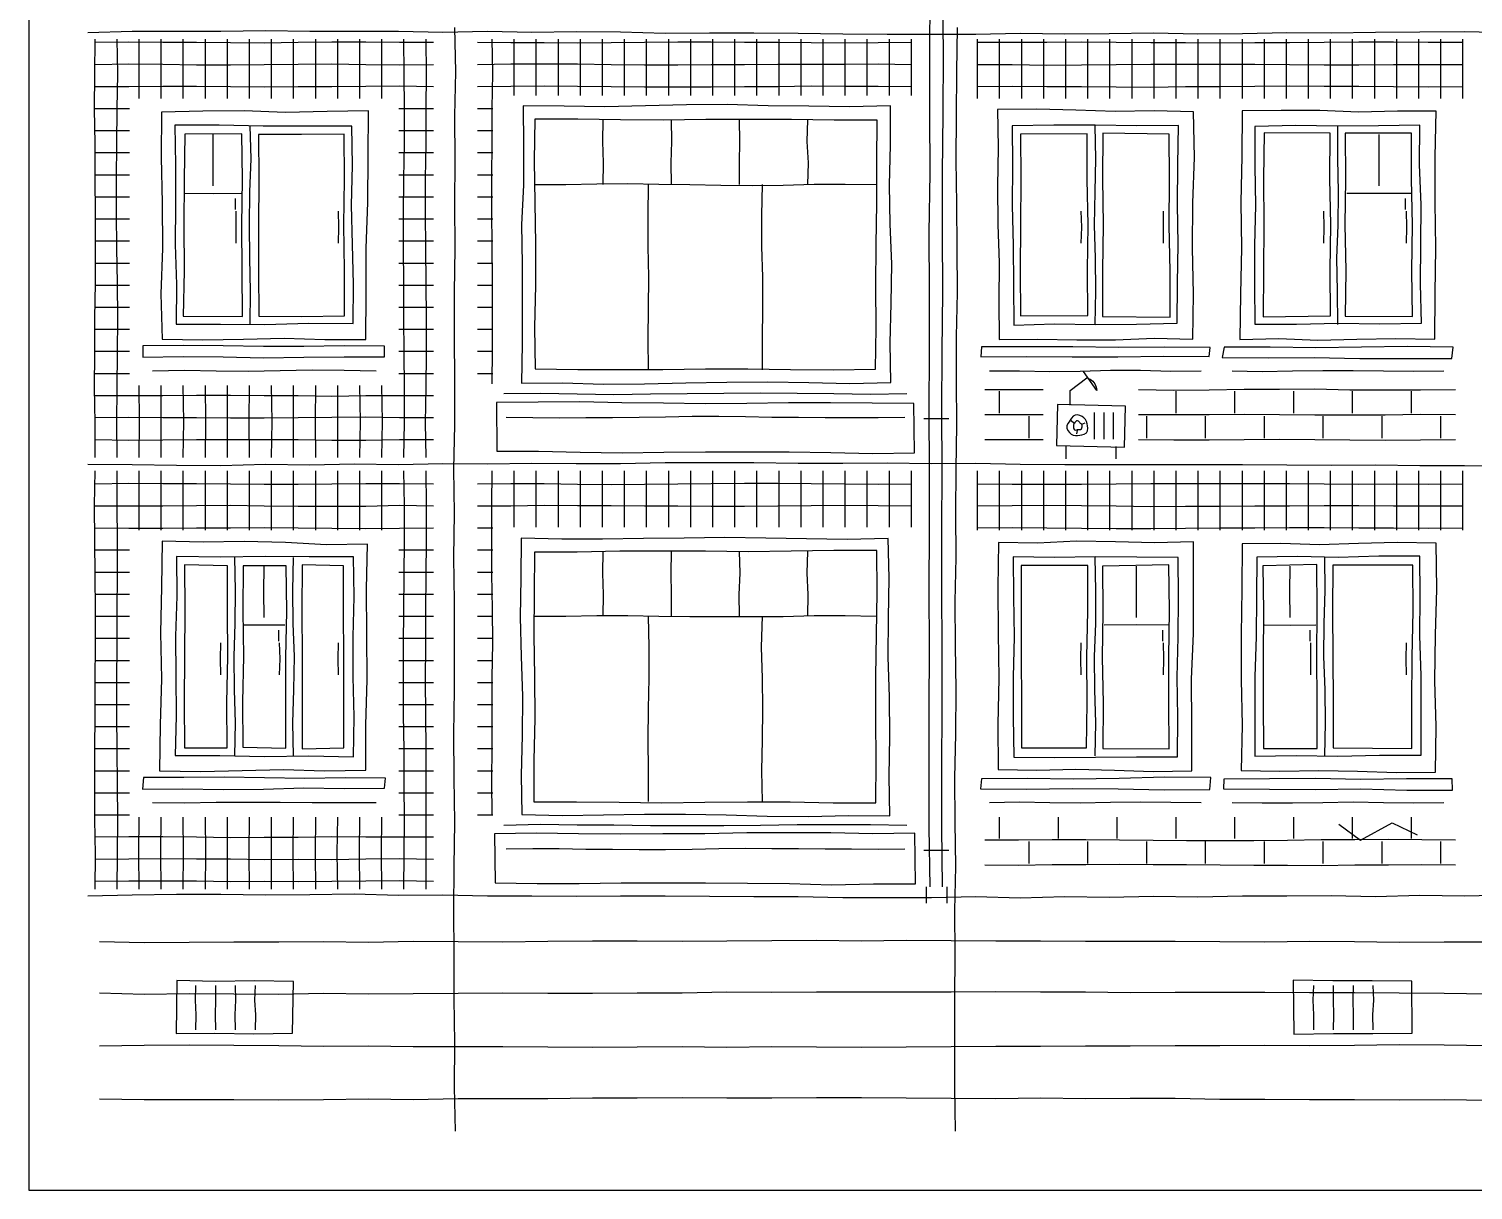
# Model space of a CAD drawing. Header units: millimetres. Extents: x 0 to 165, y 0 to 320.
# Drawn here: x 0 to 98.2, y 0 to 78.9 of the extents above; entities that cross this region are included whole.
import ezdxf

# ---------------------------------------------------------------- set-up
doc = ezdxf.new("R2010")
doc.units = ezdxf.units.MM
for name, color, linetype, true_color in [('01_KARKAS', 1, 'Continuous', 0xd62728), ('02_PROYOMY', 5, 'Continuous', 0x1f5fd6), ('03_BALKONY', 3, 'Continuous', 0x2ca02c), ('04_KLADKA', 32, 'Continuous', 0x8c5a2b), ('05_KONDICIONERY', 6, 'Continuous', 0xc512c5), ('06_VODOSTOK', 4, 'Continuous', 0x0f9aa0), ('07_TSEKOL', 30, 'Continuous', 0xe68a00)]:
    doc.layers.add(name, color=color, linetype=linetype, true_color=true_color)

msp = doc.modelspace()

# ---------------------------------------------------------------- linework, layer by layer
at = {"layer": '01_KARKAS'}
for points in [[(0, 81.509), (0, 78.491), (0, 75.472), (0, 72.453), (0, 69.434), (0, 66.415), (0, 63.396), (0, 60.377), (0, 57.358), (0, 54.34), (0, 51.321), (0, 48.302), (0, 45.283), (0, 42.264), (0, 39.245), (0, 36.226), (0, 33.208), (0, 30.189), (0, 27.17), (0, 24.151), (0, 21.132), (0, 18.113), (0, 15.094), (0, 12.075), (0, 9.057), (0, 6.038), (0, 3.019), (0, 0)], [(4, 78.667), (7.019, 78.75), (10.038, 78.757), (13.058, 78.765), (16.077, 78.804), (19.096, 78.748), (22.115, 78.766), (25.135, 78.752), (28.154, 78.687), (31.173, 78.758), (34.192, 78.689), (37.212, 78.726), (40.231, 78.701), (43.25, 78.629), (46.269, 78.642), (49.288, 78.633), (52.308, 78.626), (55.327, 78.571), (58.346, 78.555), (61.365, 78.55), (64.385, 78.563), (67.404, 78.621), (70.423, 78.571), (73.442, 78.599), (76.462, 78.641), (79.481, 78.57), (82.5, 78.606), (85.519, 78.675), (88.538, 78.633), (91.558, 78.69), (94.577, 78.707), (97.596, 78.742), (100.615, 78.671)], [(29, 4), (28.926, 7), (28.969, 10), (28.912, 13), (28.918, 16), (28.901, 19), (28.912, 22), (28.952, 25), (28.907, 28), (28.9, 31), (28.943, 34), (28.93, 37), (28.946, 40), (28.895, 43), (28.93, 46), (28.89, 49), (28.96, 52), (28.948, 55), (28.94, 58), (28.938, 61), (28.976, 64), (28.967, 67), (28.979, 70), (28.957, 73), (29.017, 76), (28.955, 79)], [(63, 4), (62.945, 7), (62.948, 10), (62.947, 13), (62.974, 16), (62.962, 19), (63.019, 22), (62.973, 25), (62.955, 28), (63.012, 31), (63.054, 34), (62.991, 37), (62.985, 40), (63.052, 43), (63.018, 46), (63.043, 49), (63.084, 52), (63.072, 55), (63.06, 58), (63.123, 61), (63.108, 64), (63.1, 67), (63.047, 70), (63.068, 73), (63.081, 76), (63.133, 79)], [(4, 49.333), (7.019, 49.302), (10.038, 49.27), (13.058, 49.245), (16.077, 49.327), (19.096, 49.293), (22.115, 49.362), (25.135, 49.319), (28.154, 49.379), (31.173, 49.346), (34.192, 49.408), (37.212, 49.383), (40.231, 49.374), (43.25, 49.456), (46.269, 49.449), (49.288, 49.438), (52.308, 49.405), (55.327, 49.404), (58.346, 49.411), (61.365, 49.366), (64.385, 49.397), (67.404, 49.326), (70.423, 49.315), (73.442, 49.312), (76.462, 49.316), (79.481, 49.309), (82.5, 49.306), (85.519, 49.279), (88.538, 49.254), (91.558, 49.288), (94.577, 49.249), (97.596, 49.242), (100.615, 49.215)], [(4, 20), (7.019, 20.069), (10.038, 20.119), (13.058, 20.104), (16.077, 20.064), (19.096, 20.093), (22.115, 20.125), (25.135, 20.032), (28.154, 20.076), (31.173, 20.004), (34.192, 20.001), (37.212, 19.971), (40.231, 19.999), (43.25, 19.991), (46.269, 19.981), (49.288, 19.955), (52.308, 19.943), (55.327, 19.893), (58.346, 19.893), (61.365, 19.875), (64.385, 19.956), (67.404, 19.87), (70.423, 19.948), (73.442, 19.909), (76.462, 19.965), (79.481, 19.936), (82.5, 19.999), (85.519, 19.994), (88.538, 20.013), (91.558, 19.959), (94.577, 20.037), (97.596, 19.989), (100.615, 20.06)], [(0, 0), (3, 0), (6, 0), (9, 0), (12, 0), (15, 0), (18, 0), (21, 0), (24, 0), (27, 0), (30, 0), (33, 0), (36, 0), (39, 0), (42, 0), (45, 0), (48, 0), (51, 0), (54, 0), (57, 0), (60, 0), (63, 0), (66, 0), (69, 0), (72, 0), (75, 0), (78, 0), (81, 0), (84, 0), (87, 0), (90, 0), (93, 0), (96, 0), (99, 0)]]:
    msp.add_lwpolyline(points, dxfattribs=at)
at = {"layer": '02_PROYOMY'}
for points in [[(9.011, 73.255), (8.99, 70.168), (9.057, 67.082), (9.09, 63.996), (8.979, 60.909), (9.058, 57.823)], [(23.083, 73.334), (20.269, 73.307), (17.455, 73.224), (14.64, 73.34), (11.825, 73.318), (9.011, 73.255)], [(22.901, 57.793), (22.939, 60.901), (22.924, 64.01), (23.045, 67.117), (23.065, 70.226), (23.083, 73.334)], [(79.172, 73.269), (76.51, 73.338), (73.846, 73.298), (71.184, 73.384), (68.522, 73.448), (65.859, 73.439)], [(65.859, 73.439), (65.898, 70.832), (65.864, 68.224), (65.886, 65.617), (65.959, 63.01), (65.937, 60.402), (65.969, 57.795)], [(79.141, 57.82), (79.179, 60.91), (79.105, 64), (79.134, 67.09), (79.241, 70.18), (79.172, 73.269)], [(82.497, 73.346), (82.472, 70.237), (82.394, 67.128), (82.45, 64.018), (82.385, 60.909), (82.327, 57.8)], [(95.68, 73.311), (93.044, 73.329), (90.407, 73.257), (87.77, 73.364), (85.134, 73.36), (82.497, 73.346)], [(95.587, 57.833), (95.599, 60.928), (95.654, 64.024), (95.615, 67.12), (95.603, 70.216), (95.68, 73.311)], [(21.946, 72.31), (18.94, 72.297), (15.934, 72.31), (12.929, 72.371), (9.924, 72.366)], [(9.924, 72.366), (9.968, 69.661), (9.974, 66.955), (9.952, 64.249), (10.027, 61.544), (10.021, 58.839)], [(10.592, 71.754), (10.567, 68.661), (10.538, 65.567), (10.555, 62.474), (10.5, 59.381)], [(14.484, 71.777), (10.592, 71.754)], [(12.52, 68.243), (12.529, 69.988), (12.52, 71.733)], [(14.515, 59.359), (14.51, 62.463), (14.486, 65.568), (14.515, 68.672), (14.484, 71.777)], [(15.04, 58.833), (15.066, 61.083), (15.022, 63.333), (14.996, 65.583), (15.033, 67.833), (15.105, 70.083), (15.04, 72.333)], [(15.62, 71.733), (15.637, 68.645), (15.6, 65.556), (15.617, 62.467), (15.625, 59.378)], [(21.43, 71.764), (18.525, 71.745), (15.62, 71.733)], [(21.447, 59.418), (21.452, 62.504), (21.407, 65.591), (21.468, 68.678), (21.43, 71.764)], [(22.043, 58.89), (22.062, 61.574), (22.004, 64.258), (21.937, 66.941), (21.995, 69.626), (21.946, 72.31)], [(66.848, 72.33), (66.865, 69.622), (66.841, 66.913), (66.925, 64.204), (66.943, 61.496), (66.959, 58.787)], [(78.161, 72.351), (75.333, 72.328), (72.504, 72.363), (69.676, 72.371), (66.848, 72.33)], [(67.421, 71.768), (67.431, 68.678), (67.428, 65.588), (67.4, 62.498), (67.422, 59.408)], [(71.945, 71.775), (67.421, 71.768)], [(71.999, 59.426), (71.966, 62.513), (72.014, 65.6), (71.96, 68.687), (71.945, 71.775)], [(72.5, 58.833), (72.533, 61.083), (72.521, 63.333), (72.442, 65.583), (72.5, 67.833), (72.545, 70.083), (72.5, 72.333)], [(73.011, 71.832), (72.997, 68.716), (73.042, 65.599), (72.982, 62.483), (72.993, 59.366)], [(77.523, 71.761), (73.011, 71.832)], [(77.603, 59.33), (77.602, 62.438), (77.532, 65.545), (77.545, 68.653), (77.523, 71.761)], [(78.079, 58.911), (78.09, 61.599), (78.136, 64.287), (78.092, 66.975), (78.106, 69.663), (78.161, 72.351)], [(83.34, 72.274), (83.354, 69.587), (83.39, 66.9), (83.337, 64.213), (83.33, 61.526), (83.347, 58.839)], [(94.565, 72.363), (91.759, 72.327), (88.953, 72.304), (86.146, 72.336), (83.34, 72.274)], [(83.974, 71.839), (83.946, 68.716), (83.971, 65.592), (83.928, 62.468), (83.915, 59.344)], [(88.477, 71.821), (83.974, 71.839)], [(88.492, 59.404), (88.481, 62.508), (88.523, 65.613), (88.442, 68.717), (88.477, 71.821)], [(89, 58.833), (88.962, 61.083), (88.933, 63.333), (89.025, 65.583), (89.034, 67.833), (89.002, 70.083), (89, 72.333)], [(89.497, 71.819), (89.517, 68.71), (89.466, 65.601), (89.535, 62.492), (89.499, 59.383)], [(93.998, 71.816), (89.497, 71.819)], [(91.8, 68.243), (91.8, 69.988), (91.8, 71.733)], [(94.075, 59.358), (94.032, 62.473), (94.079, 65.588), (94.006, 68.702), (93.998, 71.816)], [(94.68, 58.905), (94.607, 61.596), (94.637, 64.288), (94.652, 66.98), (94.546, 69.671), (94.565, 72.363)], [(10.6, 67.743), (12.52, 67.736), (14.44, 67.743)], [(14.04, 66.643), (14.04, 67.393)], [(89.6, 67.743), (91.8, 67.74), (94, 67.743)], [(93.6, 66.643), (93.6, 67.393)], [(14.09, 64.343), (14.102, 65.428), (14.09, 66.513)], [(21.05, 64.343), (21.072, 65.428), (21.05, 66.513)], [(71.55, 64.343), (71.587, 65.428), (71.55, 66.513)], [(77.15, 64.343), (77.148, 65.428), (77.15, 66.513)], [(88.05, 64.343), (88.053, 65.428), (88.05, 66.513)], [(93.65, 64.343), (93.678, 65.428), (93.65, 66.513)], [(10.021, 58.839), (13.027, 58.852), (16.032, 58.82), (19.037, 58.924), (22.043, 58.89)], [(10.5, 59.381), (14.515, 59.359)], [(15.625, 59.378), (18.536, 59.369), (21.447, 59.418)], [(67.422, 59.408), (71.999, 59.426)], [(72.993, 59.366), (77.603, 59.33)], [(83.915, 59.344), (88.492, 59.404)], [(89.499, 59.383), (94.075, 59.358)], [(66.959, 58.787), (69.739, 58.869), (72.519, 58.83), (75.3, 58.846), (78.079, 58.911)], [(83.347, 58.839), (86.18, 58.856), (89.013, 58.91), (91.847, 58.864), (94.68, 58.905)], [(7.744, 57.383), (7.741, 56.601)], [(24.172, 57.348), (21.434, 57.383), (18.696, 57.337), (15.958, 57.329), (13.22, 57.382), (10.482, 57.394), (7.744, 57.383)], [(9.058, 57.823), (11.826, 57.774), (14.595, 57.815), (17.364, 57.885), (20.132, 57.796), (22.901, 57.793)], [(24.178, 56.615), (24.172, 57.348)], [(64.761, 57.299), (64.73, 56.621)], [(80.305, 57.268), (77.196, 57.272), (74.087, 57.256), (70.978, 57.294), (67.869, 57.31), (64.761, 57.299)], [(65.969, 57.795), (68.604, 57.824), (71.238, 57.771), (73.872, 57.791), (76.506, 57.893), (79.141, 57.82)], [(80.253, 56.64), (80.305, 57.268)], [(81.27, 57.283), (81.135, 56.579)], [(96.824, 57.291), (93.713, 57.33), (90.602, 57.293), (87.491, 57.24), (84.381, 57.284), (81.27, 57.283)], [(82.327, 57.8), (84.979, 57.869), (87.631, 57.756), (90.283, 57.816), (92.935, 57.877), (95.587, 57.833)], [(96.733, 56.522), (96.824, 57.291)], [(7.741, 56.601), (10.481, 56.642), (13.22, 56.627), (15.96, 56.566), (18.699, 56.609), (21.439, 56.636), (24.178, 56.615)], [(64.73, 56.621), (67.834, 56.642), (70.939, 56.63), (74.043, 56.615), (77.148, 56.667), (80.253, 56.64)], [(81.135, 56.579), (84.255, 56.568), (87.374, 56.576), (90.494, 56.501), (93.614, 56.515), (96.733, 56.522)], [(8.4, 55.683), (10.571, 55.728), (12.743, 55.663), (14.914, 55.659), (17.086, 55.698), (19.257, 55.739), (21.429, 55.708), (23.6, 55.683)], [(65.3, 55.683), (67.357, 55.667), (69.414, 55.638), (71.471, 55.662), (73.529, 55.716), (75.586, 55.717), (77.643, 55.652), (79.7, 55.683)], [(81.8, 55.683), (83.857, 55.635), (85.914, 55.666), (87.971, 55.695), (90.029, 55.707), (92.086, 55.667), (94.143, 55.648), (96.2, 55.683)], [(9.054, 44.098), (9.012, 40.979), (8.946, 37.86), (9.006, 34.739), (8.935, 31.621), (8.89, 28.501)], [(23.028, 43.902), (20.232, 43.861), (17.439, 44.019), (14.644, 44.067), (11.848, 44.025), (9.054, 44.098)], [(22.908, 28.535), (22.919, 31.609), (22.998, 34.682), (22.974, 37.755), (22.957, 40.829), (23.028, 43.902)], [(65.912, 44.006), (65.868, 40.922), (65.899, 37.839), (65.938, 34.755), (65.881, 31.672), (65.907, 28.588)], [(79.169, 44.055), (76.518, 43.979), (73.866, 44.05), (71.215, 44.093), (68.564, 43.973), (65.912, 44.006)], [(79.064, 28.5), (79.061, 31.611), (79.048, 34.722), (79.172, 37.833), (79.176, 40.944), (79.169, 44.055)], [(82.481, 43.923), (82.476, 40.842), (82.41, 37.762), (82.424, 34.681), (82.485, 31.6), (82.412, 28.52)], [(95.668, 43.953), (93.03, 44.016), (90.393, 43.936), (87.756, 43.857), (85.118, 43.939), (82.481, 43.923)], [(95.621, 28.393), (95.673, 31.505), (95.576, 34.617), (95.643, 37.729), (95.727, 40.841), (95.668, 43.953)], [(10.034, 43.062), (10.054, 40.355), (9.966, 37.648), (9.981, 34.942), (10.024, 32.235), (9.956, 29.528)], [(22.075, 43.027), (19.065, 43.041), (16.055, 43.061), (13.044, 43.019), (10.034, 43.062)], [(10.591, 42.488), (10.603, 39.383), (10.578, 36.277), (10.56, 33.172), (10.586, 30.066)], [(13.499, 42.426), (10.591, 42.488)], [(13.479, 30.045), (13.459, 33.14), (13.528, 36.235), (13.495, 39.331), (13.499, 42.426)], [(14, 29.5), (14.048, 31.75), (13.981, 34), (13.962, 36.25), (14.029, 38.5), (14.041, 40.75), (14, 43)], [(14.576, 42.418), (14.543, 39.337), (14.595, 36.256), (14.525, 33.175), (14.536, 30.094)], [(17.499, 42.417), (14.576, 42.418)], [(16, 38.91), (15.984, 40.655), (16, 42.4)], [(17.469, 30.029), (17.471, 33.126), (17.465, 36.223), (17.533, 39.32), (17.499, 42.417)], [(18, 29.5), (17.939, 31.75), (18.004, 34), (18.061, 36.25), (17.979, 38.5), (17.936, 40.75), (18, 43)], [(18.57, 42.493), (18.551, 39.368), (18.59, 36.244), (18.577, 33.119), (18.588, 29.994)], [(21.398, 42.413), (18.57, 42.493)], [(21.415, 30.044), (21.418, 33.137), (21.422, 36.229), (21.379, 39.321), (21.398, 42.413)], [(22.069, 29.452), (22.124, 32.167), (22.047, 34.882), (22.037, 37.597), (22.109, 40.312), (22.075, 43.027)], [(66.917, 43.023), (66.938, 40.305), (66.982, 37.587), (66.916, 34.868), (66.923, 32.15), (66.956, 29.431)], [(78.13, 42.997), (75.327, 43.012), (72.524, 43.029), (69.72, 42.987), (66.917, 43.023)], [(72.002, 42.441), (67.452, 42.436)], [(67.452, 42.436), (67.455, 39.342), (67.461, 36.248), (67.493, 33.153), (67.484, 30.059)], [(71.914, 30.047), (71.958, 33.146), (71.936, 36.244), (71.995, 39.343), (72.002, 42.441)], [(72.5, 29.5), (72.537, 31.75), (72.466, 34), (72.439, 36.25), (72.539, 38.5), (72.538, 40.75), (72.5, 43)], [(72.999, 42.393), (73.021, 39.295), (72.979, 36.196), (73.032, 33.098), (73.017, 29.999)], [(77.506, 42.484), (72.999, 42.393)], [(75.3, 38.91), (75.311, 40.655), (75.3, 42.4)], [(77.524, 29.99), (77.503, 33.114), (77.503, 36.237), (77.547, 39.361), (77.506, 42.484)], [(78.082, 29.433), (78.105, 32.146), (78.068, 34.858), (78.146, 37.571), (78.158, 40.284), (78.13, 42.997)], [(83.477, 43.018), (83.465, 40.311), (83.444, 37.606), (83.357, 34.9), (83.355, 32.194), (83.34, 29.488)], [(94.559, 43.08), (91.789, 43.083), (89.018, 43), (86.248, 43.053), (83.477, 43.018)], [(87.569, 42.505), (83.898, 42.422)], [(83.898, 42.422), (83.932, 39.322), (83.915, 36.221), (83.911, 33.121), (83.935, 30.02)], [(85.752, 38.91), (85.73, 40.655), (85.752, 42.4)], [(87.592, 30.012), (87.577, 33.135), (87.554, 36.258), (87.597, 39.381), (87.569, 42.505)], [(88.104, 29.5), (88.157, 31.75), (88.126, 34), (88.042, 36.25), (88.072, 38.5), (88.134, 40.75), (88.104, 43)], [(88.651, 42.463), (88.625, 39.363), (88.659, 36.263), (88.667, 33.164), (88.671, 30.064)], [(94.089, 42.457), (91.37, 42.468), (88.651, 42.463)], [(94.033, 30.008), (94.024, 33.121), (94.036, 36.233), (94.104, 39.345), (94.089, 42.457)], [(94.649, 29.554), (94.659, 32.26), (94.65, 34.965), (94.575, 37.669), (94.582, 40.375), (94.559, 43.08)], [(14.6, 38.41), (17.4, 38.41)], [(73.1, 38.41), (75.3, 38.442), (77.5, 38.41)], [(84, 38.41), (85.752, 38.4), (87.504, 38.41)], [(17, 37.31), (17, 38.06)], [(77.1, 37.31), (77.1, 38.06)], [(87.104, 37.31), (87.104, 38.06)], [(13.05, 35.01), (13.021, 36.095), (13.05, 37.18)], [(17.05, 35.01), (17.081, 36.095), (17.05, 37.18)], [(21.05, 35.01), (21.036, 36.095), (21.05, 37.18)], [(71.55, 35.01), (71.516, 36.095), (71.55, 37.18)], [(77.15, 35.01), (77.163, 36.095), (77.15, 37.18)], [(87.154, 35.01), (87.156, 36.095), (87.154, 37.18)], [(93.65, 35.01), (93.634, 36.095), (93.65, 37.18)], [(9.956, 29.528), (12.984, 29.53), (16.012, 29.471), (19.041, 29.5), (22.069, 29.452)], [(10.586, 30.066), (13.479, 30.045)], [(14.536, 30.094), (17.469, 30.029)], [(18.588, 29.994), (21.415, 30.044)], [(67.484, 30.059), (71.914, 30.047)], [(73.017, 29.999), (77.524, 29.99)], [(83.34, 29.488), (86.168, 29.524), (88.995, 29.482), (91.822, 29.55), (94.649, 29.554)], [(83.935, 30.02), (87.592, 30.012)], [(88.671, 30.064), (91.352, 30.023), (94.033, 30.008)], [(8.89, 28.501), (11.694, 28.452), (14.497, 28.522), (17.301, 28.582), (20.105, 28.488), (22.908, 28.535)], [(65.907, 28.588), (68.538, 28.539), (71.17, 28.599), (73.801, 28.548), (76.432, 28.453), (79.064, 28.5)], [(66.956, 29.431), (69.737, 29.399), (72.519, 29.427), (75.3, 29.454), (78.082, 29.433)], [(82.412, 28.52), (85.053, 28.478), (87.696, 28.522), (90.338, 28.461), (92.979, 28.383), (95.621, 28.393)], [(7.794, 28.046), (7.733, 27.242)], [(24.242, 27.986), (21.501, 28.015), (18.76, 27.974), (16.018, 28.006), (13.277, 28.054), (10.536, 28.043), (7.794, 28.046)], [(24.187, 27.316), (24.242, 27.986)], [(64.768, 27.941), (64.707, 27.269)], [(80.348, 28.039), (77.232, 28.07), (74.116, 27.979), (71, 27.935), (67.884, 27.982), (64.768, 27.941)], [(80.297, 27.215), (80.348, 28.039)], [(81.24, 27.932), (81.223, 27.276)], [(96.76, 27.95), (93.656, 27.945), (90.552, 27.893), (87.448, 27.965), (84.344, 27.949), (81.24, 27.932)], [(96.788, 27.183), (96.76, 27.95)], [(7.733, 27.242), (10.475, 27.276), (13.218, 27.228), (15.96, 27.257), (18.702, 27.338), (21.444, 27.296), (24.187, 27.316)], [(64.707, 27.269), (67.825, 27.244), (70.943, 27.28), (74.061, 27.262), (77.179, 27.209), (80.297, 27.215)], [(81.223, 27.276), (84.336, 27.242), (87.449, 27.218), (90.562, 27.261), (93.675, 27.188), (96.788, 27.183)], [(8.4, 26.35), (10.571, 26.326), (12.743, 26.369), (14.914, 26.368), (17.086, 26.353), (19.257, 26.33), (21.429, 26.35), (23.6, 26.35)], [(65.3, 26.35), (67.357, 26.384), (69.414, 26.336), (71.471, 26.313), (73.529, 26.362), (75.586, 26.383), (77.643, 26.356), (79.7, 26.35)], [(81.8, 26.35), (83.857, 26.306), (85.914, 26.314), (87.971, 26.345), (90.029, 26.396), (92.086, 26.346), (94.143, 26.318), (96.2, 26.35)]]:
    msp.add_lwpolyline(points, dxfattribs=at)
at = {"layer": '03_BALKONY'}
for points in [[(33.608, 73.691), (33.63, 70.996), (33.619, 68.302), (33.5, 65.607), (33.526, 62.912), (33.548, 60.217), (33.533, 57.522), (33.495, 54.828)], [(58.576, 73.691), (55.802, 73.625), (53.028, 73.656), (50.253, 73.686), (47.479, 73.765), (44.705, 73.747), (41.931, 73.671), (39.157, 73.617), (36.382, 73.662), (33.608, 73.691)], [(58.6, 54.888), (58.555, 57.574), (58.63, 60.26), (58.668, 62.947), (58.552, 65.633), (58.514, 68.319), (58.578, 71.005), (58.576, 73.691)], [(34.403, 72.773), (34.355, 69.945), (34.401, 67.118), (34.433, 64.29), (34.437, 61.462), (34.384, 58.635), (34.423, 55.807)], [(57.664, 72.702), (54.756, 72.704), (51.849, 72.754), (48.941, 72.76), (46.034, 72.749), (43.126, 72.712), (40.218, 72.729), (37.311, 72.766), (34.403, 72.773)], [(39.04, 68.333), (39.068, 69.8), (39.015, 71.267), (39.04, 72.733)], [(43.68, 68.333), (43.664, 69.8), (43.706, 71.267), (43.68, 72.733)], [(48.32, 68.333), (48.304, 69.8), (48.334, 71.267), (48.32, 72.733)], [(52.96, 68.333), (53.014, 69.8), (52.905, 71.267), (52.96, 72.733)], [(57.567, 55.781), (57.604, 58.601), (57.578, 61.422), (57.612, 64.241), (57.651, 67.061), (57.66, 69.881), (57.664, 72.702)], [(34.4, 68.333), (36.509, 68.344), (38.618, 68.376), (40.727, 68.396), (42.836, 68.348), (44.945, 68.344), (47.055, 68.287), (49.164, 68.27), (51.273, 68.299), (53.382, 68.354), (55.491, 68.359), (57.6, 68.333)], [(42.133, 55.733), (42.109, 57.833), (42.129, 59.933), (42.151, 62.033), (42.105, 64.133), (42.094, 66.233), (42.133, 68.333)], [(49.867, 55.733), (49.867, 57.833), (49.905, 59.933), (49.888, 62.033), (49.836, 64.133), (49.839, 66.233), (49.867, 68.333)], [(34.423, 55.807), (37.316, 55.767), (40.209, 55.767), (43.102, 55.775), (45.995, 55.806), (48.888, 55.821), (51.781, 55.764), (54.674, 55.733), (57.567, 55.781)], [(32.3, 54.133), (34.791, 54.149), (37.282, 54.119), (39.773, 54.064), (42.264, 54.108), (44.755, 54.136), (47.245, 54.164), (49.736, 54.181), (52.227, 54.159), (54.718, 54.138), (57.209, 54.096), (59.7, 54.133)], [(33.495, 54.828), (36.285, 54.855), (39.074, 54.777), (41.864, 54.796), (44.653, 54.858), (47.442, 54.904), (50.232, 54.917), (53.021, 54.886), (55.811, 54.818), (58.6, 54.888)], [(60.166, 53.455), (57.328, 53.485), (54.491, 53.491), (51.653, 53.498), (48.816, 53.443), (45.978, 53.436), (43.141, 53.479), (40.303, 53.51), (37.466, 53.561), (34.628, 53.554), (31.791, 53.514)], [(31.791, 53.514), (31.812, 50.204)], [(60.207, 50.096), (60.166, 53.455)], [(32.45, 52.533), (34.257, 52.512), (36.063, 52.491), (37.87, 52.503), (39.677, 52.496), (41.483, 52.525), (43.29, 52.556), (45.097, 52.586), (46.903, 52.585), (48.71, 52.56), (50.517, 52.53), (52.323, 52.519), (54.13, 52.493), (55.937, 52.499), (57.743, 52.506), (59.55, 52.533)], [(31.812, 50.204), (34.652, 50.216), (37.491, 50.154), (40.33, 50.105), (43.17, 50.139), (46.009, 50.164), (48.849, 50.18), (51.688, 50.18), (54.528, 50.135), (57.367, 50.057), (60.207, 50.096)], [(33.461, 44.299), (33.441, 41.617), (33.395, 38.934), (33.473, 36.251), (33.556, 33.569), (33.541, 30.886), (33.48, 28.203), (33.508, 25.52)], [(58.417, 44.281), (55.644, 44.218), (52.871, 44.268), (50.098, 44.305), (47.326, 44.339), (44.552, 44.297), (41.779, 44.284), (39.006, 44.225), (36.233, 44.239), (33.461, 44.299)], [(58.534, 25.442), (58.499, 28.134), (58.535, 30.825), (58.51, 33.516), (58.416, 36.207), (58.436, 38.899), (58.488, 41.59), (58.417, 44.281)], [(34.366, 43.362), (34.344, 40.532), (34.319, 37.702), (34.37, 34.873), (34.39, 32.043), (34.341, 29.213), (34.32, 26.384)], [(57.639, 43.463), (54.73, 43.473), (51.821, 43.429), (48.912, 43.372), (46.003, 43.419), (43.093, 43.421), (40.184, 43.413), (37.275, 43.36), (34.366, 43.362)], [(39.04, 39), (39.073, 40.467), (39.013, 41.933), (39.04, 43.4)], [(43.68, 39), (43.69, 40.467), (43.668, 41.933), (43.68, 43.4)], [(48.32, 39), (48.284, 40.467), (48.35, 41.933), (48.32, 43.4)], [(52.96, 39), (52.978, 40.467), (52.913, 41.933), (52.96, 43.4)], [(57.58, 26.321), (57.615, 29.178), (57.588, 32.035), (57.575, 34.892), (57.637, 37.749), (57.681, 40.606), (57.639, 43.463)], [(34.4, 39), (36.509, 38.991), (38.618, 39.039), (40.727, 39.046), (42.836, 39.011), (44.945, 38.969), (47.055, 38.971), (49.164, 38.972), (51.273, 38.985), (53.382, 39.047), (55.491, 39.057), (57.6, 39)], [(42.133, 26.4), (42.124, 28.5), (42.096, 30.6), (42.134, 32.7), (42.173, 34.8), (42.171, 36.9), (42.133, 39)], [(49.867, 26.4), (49.821, 28.5), (49.887, 30.6), (49.899, 32.7), (49.868, 34.8), (49.819, 36.9), (49.867, 39)], [(33.508, 25.52), (36.289, 25.457), (39.069, 25.507), (41.85, 25.552), (44.631, 25.543), (47.412, 25.499), (50.192, 25.419), (52.973, 25.393), (55.754, 25.449), (58.534, 25.442)], [(34.32, 26.384), (37.228, 26.379), (40.135, 26.362), (43.043, 26.318), (45.95, 26.357), (48.858, 26.393), (51.765, 26.374), (54.673, 26.315), (57.58, 26.321)], [(32.3, 24.8), (34.791, 24.864), (37.282, 24.831), (39.773, 24.824), (42.264, 24.772), (44.755, 24.773), (47.245, 24.776), (49.736, 24.796), (52.227, 24.855), (54.718, 24.85), (57.209, 24.843), (59.7, 24.8)], [(60.234, 24.262), (57.377, 24.215), (54.52, 24.278), (51.663, 24.273), (48.806, 24.278), (45.949, 24.209), (43.092, 24.216), (40.235, 24.18), (37.378, 24.217), (34.521, 24.246), (31.664, 24.219)], [(31.664, 24.219), (31.702, 20.878)], [(60.288, 20.813), (60.234, 24.262)], [(32.45, 23.2), (34.257, 23.214), (36.063, 23.213), (37.87, 23.169), (39.677, 23.16), (41.483, 23.151), (43.29, 23.156), (45.097, 23.178), (46.903, 23.207), (48.71, 23.243), (50.517, 23.225), (52.323, 23.209), (54.13, 23.196), (55.937, 23.187), (57.743, 23.172), (59.55, 23.2)], [(31.702, 20.878), (34.561, 20.846), (37.419, 20.835), (40.278, 20.883), (43.136, 20.891), (45.995, 20.871), (48.854, 20.852), (51.712, 20.828), (54.57, 20.753), (57.429, 20.812), (60.288, 20.813)]]:
    msp.add_lwpolyline(points, dxfattribs=at)
at = {"layer": '04_KLADKA'}
for points in [[(4.5, 49.783), (4.498, 52.153), (4.458, 54.522), (4.474, 56.892), (4.494, 59.261), (4.519, 61.631), (4.52, 64), (4.528, 66.369), (4.498, 68.739), (4.499, 71.108), (4.456, 73.478), (4.487, 75.847), (4.5, 78.217)], [(4.5, 78), (6.8, 78.038), (9.1, 78.002), (11.4, 78), (13.7, 77.98), (16, 77.968), (18.3, 78.002), (20.6, 78.035), (22.9, 78.036), (25.2, 78), (27.5, 78)], [(6, 49.783), (5.974, 52.153), (5.991, 54.522), (6.022, 56.892), (6.04, 59.261), (6.018, 61.631), (5.988, 64), (5.961, 66.369), (5.964, 68.739), (5.981, 71.108), (6.001, 73.478), (6.038, 75.847), (6, 78.217)], [(7.5, 74.183), (7.5, 78.217)], [(9, 74.183), (9, 78.217)], [(10.5, 74.183), (10.5, 78.217)], [(12, 74.183), (12, 78.217)], [(13.5, 74.183), (13.5, 78.217)], [(15, 74.183), (15, 78.217)], [(16.5, 74.183), (16.5, 78.217)], [(18, 74.183), (18, 78.217)], [(19.5, 74.183), (19.5, 78.217)], [(21, 74.183), (21, 78.217)], [(22.5, 74.183), (22.5, 78.217)], [(24, 74.183), (24, 78.217)], [(25.5, 49.783), (25.53, 52.153), (25.528, 54.522), (25.516, 56.892), (25.487, 59.261), (25.493, 61.631), (25.475, 64), (25.466, 66.369), (25.497, 68.739), (25.528, 71.108), (25.527, 73.478), (25.518, 75.847), (25.5, 78.217)], [(27, 49.783), (26.976, 52.153), (27.006, 54.522), (27.038, 56.892), (27.029, 59.261), (27.019, 61.631), (26.995, 64), (26.962, 66.369), (26.959, 68.739), (27, 71.108), (27.012, 73.478), (27.038, 75.847), (27, 78.217)], [(30.5, 78), (32.769, 77.99), (35.038, 77.982), (37.308, 77.968), (39.577, 77.979), (41.846, 78.017), (44.115, 78.032), (46.385, 78.041), (48.654, 78.011), (50.923, 78.008), (53.192, 77.992), (55.462, 77.967), (57.731, 77.977), (60, 78)], [(31.5, 54.783), (31.516, 57.127), (31.513, 59.47), (31.521, 61.813), (31.496, 64.157), (31.469, 66.5), (31.482, 68.843), (31.491, 71.187), (31.507, 73.53), (31.532, 75.873), (31.5, 78.217)], [(33, 74.383), (33, 78.217)], [(34.5, 74.383), (34.5, 78.217)], [(36, 74.383), (36, 78.217)], [(37.5, 74.383), (37.5, 78.217)], [(39, 74.383), (39, 78.217)], [(40.5, 74.383), (40.5, 78.217)], [(42, 74.383), (42, 78.217)], [(43.5, 74.383), (43.5, 78.217)], [(45, 74.383), (45, 78.217)], [(46.5, 74.383), (46.5, 78.217)], [(48, 74.383), (48, 78.217)], [(49.5, 74.383), (49.5, 78.217)], [(51, 74.383), (51, 78.217)], [(52.5, 74.383), (52.5, 78.217)], [(54, 74.383), (54, 78.217)], [(55.5, 74.383), (55.5, 78.217)], [(57, 74.383), (57, 78.217)], [(58.5, 74.383), (58.5, 78.217)], [(60, 74.383), (60, 78.217)], [(64.5, 74.183), (64.5, 78.217)], [(64.5, 78), (66.857, 78.015), (69.214, 78.015), (71.571, 78.035), (73.929, 78.01), (76.286, 77.994), (78.643, 77.99), (81, 77.967), (83.357, 77.986), (85.714, 77.994), (88.071, 77.999), (90.429, 78.039), (92.786, 78.039), (95.143, 78.02), (97.5, 78)], [(66, 74.183), (66, 78.217)], [(67.5, 74.183), (67.5, 78.217)], [(69, 74.183), (69, 78.217)], [(70.5, 74.183), (70.5, 78.217)], [(72, 74.183), (72, 78.217)], [(73.5, 74.183), (73.5, 78.217)], [(75, 74.183), (75, 78.217)], [(76.5, 74.183), (76.5, 78.217)], [(78, 74.183), (78, 78.217)], [(79.5, 74.183), (79.5, 78.217)], [(81, 74.183), (81, 78.217)], [(82.5, 74.183), (82.5, 78.217)], [(84, 74.183), (84, 78.217)], [(85.5, 74.183), (85.5, 78.217)], [(87, 74.183), (87, 78.217)], [(88.5, 74.183), (88.5, 78.217)], [(90, 74.183), (90, 78.217)], [(91.5, 74.183), (91.5, 78.217)], [(93, 74.183), (93, 78.217)], [(94.5, 74.183), (94.5, 78.217)], [(96, 74.183), (96, 78.217)], [(97.5, 74.183), (97.5, 78.217)], [(4.5, 76.5), (6.8, 76.536), (9.1, 76.507), (11.4, 76.475), (13.7, 76.459), (16, 76.493), (18.3, 76.515), (20.6, 76.528), (22.9, 76.501), (25.2, 76.476), (27.5, 76.5)], [(30.5, 76.5), (32.769, 76.527), (35.038, 76.539), (37.308, 76.527), (39.577, 76.502), (41.846, 76.479), (44.115, 76.461), (46.385, 76.483), (48.654, 76.488), (50.923, 76.512), (53.192, 76.511), (55.462, 76.515), (57.731, 76.534), (60, 76.5)], [(64.5, 76.5), (66.857, 76.489), (69.214, 76.457), (71.571, 76.476), (73.929, 76.486), (76.286, 76.514), (78.643, 76.521), (81, 76.517), (83.357, 76.523), (85.714, 76.486), (88.071, 76.466), (90.429, 76.459), (92.786, 76.49), (95.143, 76.481), (97.5, 76.5)], [(4.5, 75), (6.8, 75.003), (9.1, 75.026), (11.4, 75.017), (13.7, 75.004), (16, 74.977), (18.3, 74.985), (20.6, 74.994), (22.9, 75.018), (25.2, 75.037), (27.5, 75)], [(30.5, 75), (32.769, 75.024), (35.038, 75.041), (37.308, 75.01), (39.577, 74.989), (41.846, 74.984), (44.115, 74.971), (46.385, 74.983), (48.654, 75.006), (50.923, 75.005), (53.192, 75.043), (55.462, 75.012), (57.731, 75.01), (60, 75)], [(64.5, 75), (66.857, 75.015), (69.214, 74.993), (71.571, 74.985), (73.929, 74.984), (76.286, 74.959), (78.643, 74.997), (81, 75), (83.357, 75.02), (85.714, 75.043), (88.071, 75.018), (90.429, 75.02), (92.786, 74.992), (95.143, 74.969), (97.5, 75)], [(4.5, 73.5), (6.85, 73.5)], [(25.15, 73.5), (27.5, 73.5)], [(30.5, 73.5), (31.55, 73.5)], [(4.5, 72), (6.85, 72)], [(25.15, 72), (27.5, 72)], [(30.5, 72), (31.55, 72)], [(4.5, 70.5), (6.85, 70.5)], [(25.15, 70.5), (27.5, 70.5)], [(30.5, 70.5), (31.55, 70.5)], [(4.5, 69), (6.85, 69)], [(25.15, 69), (27.5, 69)], [(30.5, 69), (31.55, 69)], [(4.5, 67.5), (6.85, 67.5)], [(25.15, 67.5), (27.5, 67.5)], [(30.5, 67.5), (31.55, 67.5)], [(4.5, 66), (6.85, 66)], [(25.15, 66), (27.5, 66)], [(30.5, 66), (31.55, 66)], [(4.5, 64.5), (6.85, 64.5)], [(25.15, 64.5), (27.5, 64.5)], [(30.5, 64.5), (31.55, 64.5)], [(4.5, 63), (6.85, 63)], [(25.15, 63), (27.5, 63)], [(30.5, 63), (31.55, 63)], [(4.5, 61.5), (6.85, 61.5)], [(25.15, 61.5), (27.5, 61.5)], [(30.5, 61.5), (31.55, 61.5)], [(4.5, 60), (6.85, 60)], [(25.15, 60), (27.5, 60)], [(30.5, 60), (31.55, 60)], [(4.5, 58.5), (6.85, 58.5)], [(25.15, 58.5), (27.5, 58.5)], [(30.5, 58.5), (31.55, 58.5)], [(4.5, 57), (6.85, 57)], [(25.15, 57), (27.5, 57)], [(30.5, 57), (31.55, 57)], [(4.5, 55.5), (6.85, 55.5)], [(25.15, 55.5), (27.5, 55.5)], [(30.5, 55.5), (31.55, 55.5)], [(4.5, 54), (6.8, 53.997), (9.1, 54.004), (11.4, 54.013), (13.7, 54.03), (16, 53.987), (18.3, 53.989), (20.6, 53.957), (22.9, 54.006), (25.2, 54.008), (27.5, 54)], [(7.5, 49.783), (7.521, 52.233), (7.5, 54.683)], [(9, 49.783), (9.002, 52.233), (9, 54.683)], [(10.5, 49.783), (10.53, 52.233), (10.5, 54.683)], [(12, 49.783), (12.037, 52.233), (12, 54.683)], [(13.5, 49.783), (13.506, 52.233), (13.5, 54.683)], [(15, 49.783), (14.972, 52.233), (15, 54.683)], [(16.5, 49.783), (16.543, 52.233), (16.5, 54.683)], [(18, 49.783), (17.991, 52.233), (18, 54.683)], [(19.5, 49.783), (19.478, 52.233), (19.5, 54.683)], [(21, 49.783), (20.998, 52.233), (21, 54.683)], [(22.5, 49.783), (22.539, 52.233), (22.5, 54.683)], [(24, 49.783), (24.039, 52.233), (24, 54.683)], [(65, 54.4), (68.95, 54.4)], [(66, 52.8), (66, 54.3)], [(75.45, 54.4), (77.844, 54.364), (80.239, 54.387), (82.633, 54.418), (85.028, 54.427), (87.422, 54.44), (89.817, 54.389), (92.211, 54.385), (94.606, 54.391), (97, 54.4)], [(78, 52.8), (78, 54.3)], [(82, 52.8), (82, 54.3)], [(86, 52.8), (86, 54.3)], [(90, 52.8), (90, 54.3)], [(94, 52.8), (94, 54.3)], [(4.5, 52.5), (6.8, 52.534), (9.1, 52.508), (11.4, 52.494), (13.7, 52.488), (16, 52.48), (18.3, 52.494), (20.6, 52.527), (22.9, 52.539), (25.2, 52.512), (27.5, 52.5)], [(65, 52.7), (68.95, 52.7)], [(68, 51.1), (68, 52.6)], [(75.45, 52.7), (77.844, 52.703), (80.239, 52.704), (82.633, 52.721), (85.028, 52.7), (87.422, 52.678), (89.817, 52.676), (92.211, 52.674), (94.606, 52.73), (97, 52.7)], [(76, 51.1), (76, 52.6)], [(80, 51.1), (80, 52.6)], [(84, 51.1), (84, 52.6)], [(88, 51.1), (88, 52.6)], [(92, 51.1), (92, 52.6)], [(96, 51.1), (96, 52.6)], [(4.5, 51), (6.8, 50.96), (9.1, 50.996), (11.4, 50.999), (13.7, 51.018), (16, 51.017), (18.3, 51.006), (20.6, 50.964), (22.9, 50.965), (25.2, 51), (27.5, 51)], [(65, 51), (68.95, 51)], [(75.45, 51), (77.844, 50.974), (80.239, 50.974), (82.633, 51.011), (85.028, 51.04), (87.422, 50.998), (89.817, 50.978), (92.211, 50.961), (94.606, 50.976), (97, 51)], [(4.5, 20.45), (4.526, 22.819), (4.489, 25.189), (4.488, 27.558), (4.478, 29.928), (4.496, 32.297), (4.51, 34.667), (4.538, 37.036), (4.522, 39.406), (4.505, 41.775), (4.493, 44.144), (4.469, 46.514), (4.5, 48.883)], [(6, 20.45), (6.022, 22.819), (6.037, 25.189), (6.016, 27.558), (5.998, 29.928), (5.982, 32.297), (5.983, 34.667), (5.994, 37.036), (6.01, 39.406), (6.017, 41.775), (6.029, 44.144), (5.996, 46.514), (6, 48.883)], [(7.5, 44.85), (7.5, 48.883)], [(9, 44.85), (9, 48.883)], [(10.5, 44.85), (10.5, 48.883)], [(12, 44.85), (12, 48.883)], [(13.5, 44.85), (13.5, 48.883)], [(15, 44.85), (15, 48.883)], [(16.5, 44.85), (16.5, 48.883)], [(18, 44.85), (18, 48.883)], [(19.5, 44.85), (19.5, 48.883)], [(21, 44.85), (21, 48.883)], [(22.5, 44.85), (22.5, 48.883)], [(24, 44.85), (24, 48.883)], [(25.5, 20.45), (25.517, 22.819), (25.53, 25.189), (25.524, 27.558), (25.517, 29.928), (25.472, 32.297), (25.478, 34.667), (25.466, 37.036), (25.484, 39.406), (25.517, 41.775), (25.54, 44.144), (25.534, 46.514), (25.5, 48.883)], [(27, 20.45), (27.011, 22.819), (27.014, 25.189), (27.016, 27.558), (27.021, 29.928), (26.978, 32.297), (26.962, 34.667), (26.989, 37.036), (26.992, 39.406), (27.02, 41.775), (27.041, 44.144), (27.035, 46.514), (27, 48.883)], [(31.5, 25.45), (31.478, 27.793), (31.486, 30.137), (31.486, 32.48), (31.496, 34.823), (31.533, 37.167), (31.517, 39.51), (31.485, 41.853), (31.482, 44.197), (31.474, 46.54), (31.5, 48.883)], [(33, 45.05), (33, 48.883)], [(34.5, 45.05), (34.5, 48.883)], [(36, 45.05), (36, 48.883)], [(37.5, 45.05), (37.5, 48.883)], [(39, 45.05), (39, 48.883)], [(40.5, 45.05), (40.5, 48.883)], [(42, 45.05), (42, 48.883)], [(43.5, 45.05), (43.5, 48.883)], [(45, 45.05), (45, 48.883)], [(46.5, 45.05), (46.5, 48.883)], [(48, 45.05), (48, 48.883)], [(49.5, 45.05), (49.5, 48.883)], [(51, 45.05), (51, 48.883)], [(52.5, 45.05), (52.5, 48.883)], [(54, 45.05), (54, 48.883)], [(55.5, 45.05), (55.5, 48.883)], [(57, 45.05), (57, 48.883)], [(58.5, 45.05), (58.5, 48.883)], [(60, 45.05), (60, 48.883)], [(64.5, 44.85), (64.5, 48.883)], [(66, 44.85), (66, 48.883)], [(67.5, 44.85), (67.5, 48.883)], [(69, 44.85), (69, 48.883)], [(70.5, 44.85), (70.5, 48.883)], [(72, 44.85), (72, 48.883)], [(73.5, 44.85), (73.5, 48.883)], [(75, 44.85), (75, 48.883)], [(76.5, 44.85), (76.5, 48.883)], [(78, 44.85), (78, 48.883)], [(79.5, 44.85), (79.5, 48.883)], [(81, 44.85), (81, 48.883)], [(82.5, 44.85), (82.5, 48.883)], [(84, 44.85), (84, 48.883)], [(85.5, 44.85), (85.5, 48.883)], [(87, 44.85), (87, 48.883)], [(88.5, 44.85), (88.5, 48.883)], [(90, 44.85), (90, 48.883)], [(91.5, 44.85), (91.5, 48.883)], [(93, 44.85), (93, 48.883)], [(94.5, 44.85), (94.5, 48.883)], [(96, 44.85), (96, 48.883)], [(97.5, 44.85), (97.5, 48.883)], [(4.5, 48), (6.8, 48.032), (9.1, 48.026), (11.4, 48.016), (13.7, 47.985), (16, 47.969), (18.3, 47.964), (20.6, 48.001), (22.9, 48.023), (25.2, 48.025), (27.5, 48)], [(30.5, 48), (32.769, 48.01), (35.038, 48.01), (37.308, 47.966), (39.577, 47.956), (41.846, 47.969), (44.115, 48.003), (46.385, 48.028), (48.654, 48.034), (50.923, 48.036), (53.192, 48.014), (55.462, 48.001), (57.731, 47.962), (60, 48)], [(64.5, 48), (66.857, 47.972), (69.214, 47.969), (71.571, 47.975), (73.929, 48.003), (76.286, 48.013), (78.643, 48.025), (81, 48.022), (83.357, 48.016), (85.714, 48.013), (88.071, 47.984), (90.429, 47.973), (92.786, 47.984), (95.143, 47.972), (97.5, 48)], [(4.5, 46.5), (6.8, 46.498), (9.1, 46.508), (11.4, 46.522), (13.7, 46.536), (16, 46.504), (18.3, 46.477), (20.6, 46.482), (22.9, 46.488), (25.2, 46.534), (27.5, 46.5)], [(30.5, 46.5), (32.769, 46.505), (35.038, 46.538), (37.308, 46.533), (39.577, 46.521), (41.846, 46.505), (44.115, 46.489), (46.385, 46.468), (48.654, 46.47), (50.923, 46.502), (53.192, 46.513), (55.462, 46.539), (57.731, 46.532), (60, 46.5)], [(64.5, 46.5), (66.857, 46.514), (69.214, 46.537), (71.571, 46.515), (73.929, 46.493), (76.286, 46.46), (78.643, 46.47), (81, 46.477), (83.357, 46.506), (85.714, 46.511), (88.071, 46.532), (90.429, 46.526), (92.786, 46.495), (95.143, 46.507), (97.5, 46.5)], [(4.5, 45), (6.8, 44.976), (9.1, 44.99), (11.4, 45.007), (13.7, 45.013), (16, 45.034), (18.3, 44.998), (20.6, 44.973), (22.9, 44.967), (25.2, 44.991), (27.5, 45)], [(30.5, 45), (31.55, 45)], [(64.5, 45), (66.857, 45.037), (69.214, 44.997), (71.571, 44.989), (73.929, 44.965), (76.286, 44.967), (78.643, 44.981), (81, 45.003), (83.357, 45.008), (85.714, 45.02), (88.071, 45.033), (90.429, 45.004), (92.786, 45.002), (95.143, 44.993), (97.5, 45)], [(4.5, 43.5), (6.85, 43.5)], [(25.15, 43.5), (27.5, 43.5)], [(30.5, 43.5), (31.55, 43.5)], [(4.5, 42), (6.85, 42)], [(25.15, 42), (27.5, 42)], [(30.5, 42), (31.55, 42)], [(4.5, 40.5), (6.85, 40.5)], [(25.15, 40.5), (27.5, 40.5)], [(30.5, 40.5), (31.55, 40.5)], [(4.5, 39), (6.85, 39)], [(25.15, 39), (27.5, 39)], [(30.5, 39), (31.55, 39)], [(4.5, 37.5), (6.85, 37.5)], [(25.15, 37.5), (27.5, 37.5)], [(30.5, 37.5), (31.55, 37.5)], [(4.5, 36), (6.85, 36)], [(25.15, 36), (27.5, 36)], [(30.5, 36), (31.55, 36)], [(4.5, 34.5), (6.85, 34.5)], [(25.15, 34.5), (27.5, 34.5)], [(30.5, 34.5), (31.55, 34.5)], [(4.5, 33), (6.85, 33)], [(25.15, 33), (27.5, 33)], [(30.5, 33), (31.55, 33)], [(4.5, 31.5), (6.85, 31.5)], [(25.15, 31.5), (27.5, 31.5)], [(30.5, 31.5), (31.55, 31.5)], [(4.5, 30), (6.85, 30)], [(25.15, 30), (27.5, 30)], [(30.5, 30), (31.55, 30)], [(4.5, 28.5), (6.85, 28.5)], [(25.15, 28.5), (27.5, 28.5)], [(30.5, 28.5), (31.55, 28.5)], [(4.5, 27), (6.85, 27)], [(25.15, 27), (27.5, 27)], [(30.5, 27), (31.55, 27)], [(4.5, 25.5), (6.85, 25.5)], [(7.5, 20.45), (7.467, 22.9), (7.5, 25.35)], [(9, 20.45), (8.974, 22.9), (9, 25.35)], [(10.5, 20.45), (10.505, 22.9), (10.5, 25.35)], [(12, 20.45), (12.019, 22.9), (12, 25.35)], [(13.5, 20.45), (13.511, 22.9), (13.5, 25.35)], [(15, 20.45), (14.98, 22.9), (15, 25.35)], [(16.5, 20.45), (16.5, 22.9), (16.5, 25.35)], [(18, 20.45), (17.972, 22.9), (18, 25.35)], [(19.5, 20.45), (19.479, 22.9), (19.5, 25.35)], [(21, 20.45), (20.962, 22.9), (21, 25.35)], [(22.5, 20.45), (22.483, 22.9), (22.5, 25.35)], [(24, 20.45), (23.971, 22.9), (24, 25.35)], [(25.15, 25.5), (27.5, 25.5)], [(30.5, 25.5), (31.55, 25.5)], [(66, 23.9), (66, 25.35)], [(70, 23.9), (70, 25.35)], [(74, 23.9), (74, 25.35)], [(78, 23.9), (78, 25.35)], [(82, 23.9), (82, 25.35)], [(86, 23.9), (86, 25.35)], [(89.071, 24.876), (90.533, 23.771), (92.681, 24.968), (94.378, 24.145)], [(90, 23.9), (90, 25.35)], [(94, 23.9), (94, 25.35)], [(4.5, 24), (6.8, 24.039), (9.1, 24.023), (11.4, 24.004), (13.7, 23.958), (16, 23.981), (18.3, 23.989), (20.6, 24.037), (22.9, 24.016), (25.2, 24), (27.5, 24)], [(65, 23.8), (67.286, 23.81), (69.571, 23.828), (71.857, 23.821), (74.143, 23.81), (76.429, 23.787), (78.714, 23.76), (81, 23.755), (83.286, 23.758), (85.571, 23.782), (87.857, 23.82), (90.143, 23.815), (92.429, 23.843), (94.714, 23.828), (97, 23.8)], [(68, 22.2), (68, 23.7)], [(72, 22.2), (72, 23.7)], [(76, 22.2), (76, 23.7)], [(80, 22.2), (80, 23.7)], [(84, 22.2), (84, 23.7)], [(88, 22.2), (88, 23.7)], [(92, 22.2), (92, 23.7)], [(96, 22.2), (96, 23.7)], [(4.5, 22.5), (6.8, 22.501), (9.1, 22.534), (11.4, 22.522), (13.7, 22.509), (16, 22.472), (18.3, 22.48), (20.6, 22.469), (22.9, 22.501), (25.2, 22.526), (27.5, 22.5)], [(65, 22.1), (67.286, 22.073), (69.571, 22.116), (71.857, 22.116), (74.143, 22.141), (76.429, 22.127), (78.714, 22.131), (81, 22.103), (83.286, 22.078), (85.571, 22.07), (87.857, 22.058), (90.143, 22.106), (92.429, 22.099), (94.714, 22.128), (97, 22.1)], [(4.5, 21), (6.8, 21.021), (9.1, 21.018), (11.4, 21.007), (13.7, 20.978), (16, 20.985), (18.3, 20.98), (20.6, 20.999), (22.9, 21.018), (25.2, 21.038), (27.5, 21)]]:
    msp.add_lwpolyline(points, dxfattribs=at)
at = {"layer": '05_KONDICIONERY'}
for points in [[(70.8, 54.333), (71.933, 55.203)], [(72.6, 54.333), (71.7, 55.633)], [(71.933, 55.203), (72.15, 55.113)], [(72.15, 55.113), (72.336, 54.97)], [(70.8, 53.333), (70.8, 54.333)], [(72.336, 54.97), (72.479, 54.783)], [(72.479, 54.783), (72.569, 54.566)], [(72.569, 54.566), (72.6, 54.333)], [(69.922, 53.388), (69.869, 50.605)], [(74.551, 53.273), (69.922, 53.388)], [(74.486, 50.495), (74.551, 53.273)], [(71.045, 52.126), (70.861, 52.265)], [(71.595, 52.058), (71.807, 52.148)], [(72.45, 51.033), (72.45, 52.833)], [(73.1, 51.033), (73.1, 52.833)], [(73.75, 51.033), (73.75, 52.833)], [(71.261, 51.616), (71.232, 51.388)], [(69.869, 50.605), (74.486, 50.495)], [(70.5, 50.533), (70.5, 49.683)], [(73.9, 50.533), (73.9, 49.683)]]:
    msp.add_lwpolyline(points, dxfattribs=at)
for points in [[(71.97, 51.933), (71.939, 52.079), (71.902, 52.223), (71.836, 52.361), (71.732, 52.475), (71.604, 52.564), (71.46, 52.634), (71.3, 52.677), (71.133, 52.665), (70.987, 52.583), (70.882, 52.457), (70.803, 52.329), (70.72, 52.212), (70.631, 52.086), (70.57, 51.933), (70.575, 51.768), (70.641, 51.616), (70.741, 51.488), (70.859, 51.381), (70.996, 51.303), (71.148, 51.269), (71.3, 51.277), (71.445, 51.3), (71.595, 51.322), (71.755, 51.363), (71.898, 51.456), (71.982, 51.605), (71.996, 51.775), (71.97, 51.933)], [(71.615, 51.933), (71.601, 52.002), (71.561, 52.059), (71.506, 52.098), (71.459, 52.133), (71.42, 52.183), (71.371, 52.243), (71.3, 52.281), (71.223, 52.269), (71.163, 52.217), (71.122, 52.156), (71.086, 52.104), (71.049, 52.054), (71.023, 51.997), (71.015, 51.933), (71.016, 51.869), (71.02, 51.799), (71.037, 51.724), (71.085, 51.664), (71.16, 51.642), (71.237, 51.658), (71.3, 51.681), (71.357, 51.684), (71.424, 51.677), (71.496, 51.687), (71.555, 51.73), (71.59, 51.794), (71.608, 51.863), (71.615, 51.933)]]:
    msp.add_lwpolyline(points, close=True, dxfattribs=at)
at = {"layer": '06_VODOSTOK'}
for points in [[(61.275, 20.6), (61.199, 24.643), (61.207, 28.686), (61.202, 32.729), (61.226, 36.772), (61.205, 40.815), (61.229, 44.858), (61.22, 48.902), (61.212, 52.945), (61.24, 56.988), (61.239, 61.031), (61.216, 65.074), (61.266, 69.117), (61.254, 73.16), (61.249, 77.203), (61.269, 81.246)], [(62.125, 20.6), (62.075, 24.643), (62.074, 28.686), (62.085, 32.729), (62.081, 36.772), (62.078, 40.815), (62.073, 44.858), (62.085, 48.902), (62.069, 52.945), (62.097, 56.988), (62.129, 61.031), (62.107, 65.074), (62.116, 69.117), (62.163, 73.16), (62.175, 77.203), (62.131, 81.246)], [(60.85, 52.433), (62.55, 52.433)], [(60.85, 23.1), (62.55, 23.1)], [(61, 20.6), (61, 19.5)], [(62.4, 20.6), (62.4, 19.5)]]:
    msp.add_lwpolyline(points, dxfattribs=at)
at = {"layer": '07_TSEKOL'}
for points in [[(4.8, 16.9), (7.847, 16.821), (10.894, 16.855), (13.941, 16.868), (16.988, 16.87), (20.035, 16.883), (23.082, 16.853), (26.129, 16.909), (29.176, 16.893), (32.224, 16.876), (35.271, 16.917), (38.318, 16.945), (41.365, 16.941), (44.412, 16.923), (47.459, 16.929), (50.506, 16.965), (53.553, 16.994), (56.6, 16.942), (59.647, 16.989), (62.694, 16.962), (65.741, 16.947), (68.788, 16.941), (71.835, 16.92), (74.882, 16.913), (77.929, 16.91), (80.976, 16.886), (84.024, 16.882), (87.071, 16.92), (90.118, 16.903), (93.165, 16.838), (96.212, 16.866), (99.259, 16.881)], [(10.054, 14.238), (10.014, 10.636)], [(17.987, 14.18), (15.343, 14.219), (12.698, 14.175), (10.054, 14.238)], [(11.35, 10.9), (11.368, 11.9), (11.325, 12.9), (11.35, 13.9)], [(12.7, 10.9), (12.691, 11.9), (12.712, 12.9), (12.7, 13.9)], [(14.05, 10.9), (14.022, 11.9), (14.076, 12.9), (14.05, 13.9)], [(15.4, 10.9), (15.433, 11.9), (15.371, 12.9), (15.4, 13.9)], [(17.93, 10.657), (17.987, 14.18)], [(94.014, 14.203), (91.328, 14.218), (88.643, 14.225), (85.957, 14.261)], [(85.957, 14.261), (86.006, 10.597)], [(87.35, 10.9), (87.367, 11.9), (87.312, 12.9), (87.35, 13.9)], [(88.7, 10.9), (88.724, 11.9), (88.688, 12.9), (88.7, 13.9)], [(90.05, 10.9), (90.052, 11.9), (90.037, 12.9), (90.05, 13.9)], [(91.4, 10.9), (91.379, 11.9), (91.432, 12.9), (91.4, 13.9)], [(94.055, 10.666), (94.014, 14.203)], [(4.8, 13.4), (7.847, 13.324), (10.894, 13.35), (13.941, 13.34), (16.988, 13.311), (20.035, 13.374), (23.082, 13.337), (26.129, 13.359), (29.176, 13.388), (32.224, 13.404), (35.271, 13.391), (38.318, 13.394), (41.365, 13.411), (44.412, 13.406), (47.459, 13.471), (50.506, 13.451), (53.553, 13.468), (56.6, 13.484), (59.647, 13.476), (62.694, 13.464), (65.741, 13.487), (68.788, 13.481), (71.835, 13.475), (74.882, 13.431), (77.929, 13.451), (80.976, 13.454), (84.024, 13.454), (87.071, 13.419), (90.118, 13.418), (93.165, 13.41), (96.212, 13.378), (99.259, 13.338)], [(4.8, 9.8), (7.847, 9.859), (10.894, 9.867), (13.941, 9.855), (16.988, 9.826), (20.035, 9.774), (23.082, 9.812), (26.129, 9.766), (29.176, 9.762), (32.224, 9.76), (35.271, 9.725), (38.318, 9.723), (41.365, 9.729), (44.412, 9.766), (47.459, 9.719), (50.506, 9.759), (53.553, 9.727), (56.6, 9.718), (59.647, 9.738), (62.694, 9.754), (65.741, 9.775), (68.788, 9.792), (71.835, 9.809), (74.882, 9.815), (77.929, 9.818), (80.976, 9.827), (84.024, 9.847), (87.071, 9.832), (90.118, 9.851), (93.165, 9.893), (96.212, 9.862), (99.259, 9.835)], [(10.014, 10.636), (12.653, 10.67), (15.292, 10.617), (17.93, 10.657)], [(86.006, 10.597), (88.689, 10.634), (91.372, 10.631), (94.055, 10.666)], [(4.8, 6.2), (7.847, 6.154), (10.894, 6.162), (13.941, 6.157), (16.988, 6.14), (20.035, 6.165), (23.082, 6.191), (26.129, 6.155), (29.176, 6.224), (32.224, 6.225), (35.271, 6.214), (38.318, 6.271), (41.365, 6.276), (44.412, 6.282), (47.459, 6.278), (50.506, 6.281), (53.553, 6.292), (56.6, 6.302), (59.647, 6.259), (62.694, 6.237), (65.741, 6.232), (68.788, 6.278), (71.835, 6.224), (74.882, 6.254), (77.929, 6.251), (80.976, 6.188), (84.024, 6.178), (87.071, 6.146), (90.118, 6.166), (93.165, 6.129), (96.212, 6.168), (99.259, 6.102)]]:
    msp.add_lwpolyline(points, dxfattribs=at)

doc.saveas('drawing.dxf')
